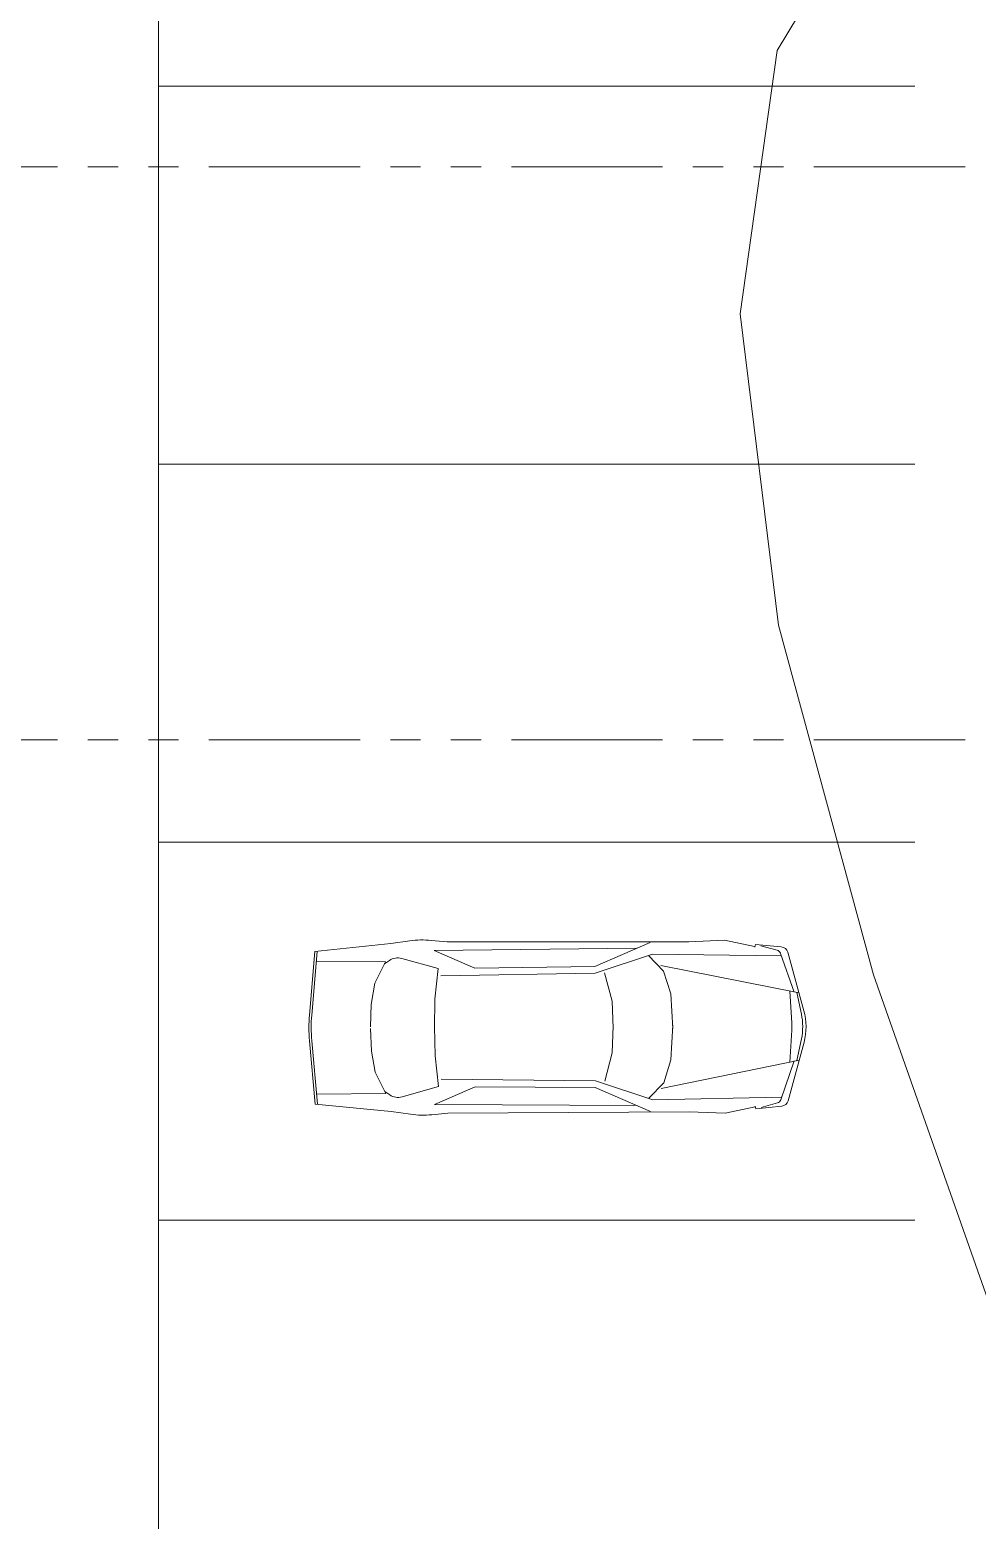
# Model space of a CAD drawing. Header units: millimetres. Extents: x -5316 to 10114, y -10026 to 11025.
# Drawn here: x 5301 to 5927, y 3497 to 4483 of the extents above; entities that cross this region are included whole.
import ezdxf

# ---------------------------------------------------------------- set-up
doc = ezdxf.new("R2010")
doc.units = ezdxf.units.MM
doc.linetypes.add('CENTER2', pattern=[28.575, 19.05, -3.175, 3.175, -3.175])
doc.linetypes.add('PHANTOM', pattern=[2.5, 1.25, -0.25, 0.25, -0.25, 0.25, -0.25])
doc.layers.get('0').update_dxf_attribs({"lineweight": 0})
for name, color, linetype, lineweight in [('1m', 12, 'Continuous', 0), ('AKS', 31, 'CENTER2', 5), ('YOLLAR', 6, 'Continuous', 5)]:
    doc.layers.add(name, color=color, linetype=linetype, lineweight=lineweight)

msp = doc.modelspace()

# ---------------------------------------------------------------- linework, layer by layer
at = {"lineweight": 9}
for p, q in [((5489.14, 3873.33), (5539.4, 3878.46)), ((5489.14, 3873.33), (5539.4, 3878.46)), ((5539.4, 3878.46), (5552.06, 3880.3)), ((5539.4, 3878.46), (5552.06, 3880.3)), ((5566.16, 3880.64), (5576.78, 3879.62)), ((5566.16, 3880.64), (5576.78, 3879.62)), ((5568.01, 3873.89), (5701.92, 3875.41)), ((5568.01, 3873.89), (5701.92, 3875.41)), ((5594.88, 3862.28), (5568.01, 3873.89)), ((5594.88, 3862.28), (5568.01, 3873.89)), ((5576.78, 3879.62), (5736.42, 3879.62)), ((5576.78, 3879.62), (5736.42, 3879.62)), ((5710.8, 3879.32), (5674.25, 3863.26)), ((5710.8, 3879.32), (5674.25, 3863.26)), ((5736.42, 3879.62), (5760.09, 3880.68)), ((5736.42, 3879.62), (5760.09, 3880.68)), ((5760.09, 3880.68), (5779.95, 3876.61)), ((5760.09, 3880.68), (5779.95, 3876.61)), ((5780.04, 3876.17), (5780.48, 3877.99)), ((5780.04, 3876.17), (5780.48, 3877.99)), ((5780.48, 3877.99), (5797.57, 3876.3)), ((5780.48, 3877.99), (5797.57, 3876.3)), ((5794.77, 3874.13), (5783.98, 3877.08)), ((5794.77, 3874.13), (5783.98, 3877.08)), ((5485.62, 3831.25), (5489.14, 3873.33)), ((5485.62, 3831.25), (5489.14, 3873.33)), ((5487.14, 3831.25), (5490.65, 3873.26)), ((5487.14, 3831.25), (5490.65, 3873.26)), ((5535.88, 3866.51), (5490.35, 3866.55)), ((5535.88, 3866.51), (5490.35, 3866.55)), ((5535.88, 3866.51), (5528.84, 3852.25)), ((5535.88, 3866.51), (5528.84, 3852.25)), ((5538.51, 3867.41), (5535.23, 3865.21)), ((5538.51, 3867.41), (5535.23, 3865.21)), ((5570.72, 3862.11), (5546.62, 3868.74)), ((5570.72, 3862.11), (5546.62, 3868.74)), ((5712.33, 3871.51), (5674.47, 3858.95)), ((5712.33, 3871.51), (5674.47, 3858.95)), ((5719.73, 3860.33), (5709.78, 3870.57)), ((5719.73, 3860.33), (5709.78, 3870.57)), ((5797.17, 3870.42), (5712.33, 3871.51)), ((5797.17, 3870.42), (5712.33, 3871.51)), ((5809.45, 3845.93), (5718.01, 3864.1)), ((5809.45, 3845.93), (5718.01, 3864.1)), ((5806, 3846.45), (5797, 3872.05)), ((5806, 3846.45), (5797, 3872.05)), ((5801.83, 3872.72), (5812.54, 3834.1)), ((5801.83, 3872.72), (5812.54, 3834.1)), ((5568.55, 3841.72), (5570.72, 3862.11)), ((5568.55, 3841.72), (5570.72, 3862.11)), ((5674.47, 3858.95), (5572.55, 3857.21)), ((5674.47, 3858.95), (5572.55, 3857.21)), ((5674.25, 3863.26), (5594.88, 3862.28)), ((5674.25, 3863.26), (5594.88, 3862.28)), ((5685.72, 3840.5), (5680.78, 3859.05)), ((5685.72, 3840.5), (5680.78, 3859.05)), ((5724.51, 3845.21), (5719.73, 3860.33)), ((5724.51, 3845.21), (5719.73, 3860.33)), ((5528.84, 3852.25), (5526.46, 3838.3)), ((5528.84, 3852.25), (5526.46, 3838.3)), ((5725.84, 3822.38), (5724.51, 3845.21)), ((5725.84, 3822.38), (5724.51, 3845.21)), ((5804.52, 3826.08), (5803.16, 3847.14)), ((5804.52, 3826.08), (5803.16, 3847.14)), ((5807.76, 3846.24), (5810.87, 3831.93)), ((5807.76, 3846.24), (5810.87, 3831.93)), ((5526.46, 3838.3), (5525.91, 3823.35)), ((5526.46, 3838.3), (5525.91, 3823.35)), ((5568.36, 3822.37), (5568.55, 3841.72)), ((5568.36, 3822.37), (5568.55, 3841.72)), ((5686.49, 3822.47), (5685.72, 3840.5)), ((5686.49, 3822.47), (5685.72, 3840.5)), ((5725.84, 3824.49), (5724.64, 3801.64)), ((5725.84, 3824.49), (5724.64, 3801.64)), ((5526.55, 3807.45), (5525.91, 3822.4)), ((5526.55, 3807.45), (5525.91, 3822.4)), ((5568.35, 3823.62), (5568.65, 3804.26)), ((5568.35, 3823.62), (5568.65, 3804.26)), ((5686.49, 3824.17), (5685.82, 3806.14)), ((5686.49, 3824.17), (5685.82, 3806.14)), ((5804.53, 3821.23), (5803.29, 3800.15)), ((5804.53, 3821.23), (5803.29, 3800.15)), ((5807.89, 3801.09), (5810.91, 3815.41)), ((5807.89, 3801.09), (5810.91, 3815.41)), ((5485.66, 3814.27), (5489.42, 3772.21)), ((5485.66, 3814.27), (5489.42, 3772.21)), ((5487.19, 3814.27), (5490.94, 3772.29)), ((5487.19, 3814.27), (5490.94, 3772.29)), ((5529, 3793.51), (5526.55, 3807.45)), ((5529, 3793.51), (5526.55, 3807.45)), ((5685.82, 3806.14), (5680.98, 3787.56)), ((5685.82, 3806.14), (5680.98, 3787.56)), ((5802.11, 3774.57), (5812.6, 3813.24)), ((5802.11, 3774.57), (5812.6, 3813.24)), ((5568.65, 3804.26), (5570.94, 3783.88)), ((5568.65, 3804.26), (5570.94, 3783.88)), ((5809.57, 3801.4), (5718.24, 3782.72)), ((5809.57, 3801.4), (5718.24, 3782.72)), ((5724.64, 3801.64), (5719.94, 3786.5)), ((5724.64, 3801.64), (5719.94, 3786.5)), ((5806.13, 3800.86), (5797.27, 3775.21)), ((5806.13, 3800.86), (5797.27, 3775.21)), ((5536.12, 3779.29), (5529, 3793.51)), ((5536.12, 3779.29), (5529, 3793.51)), ((5674.67, 3787.63), (5572.74, 3788.8)), ((5674.67, 3787.63), (5572.74, 3788.8)), ((5712.6, 3775.27), (5674.67, 3787.63)), ((5712.6, 3775.27), (5674.67, 3787.63)), ((5719.94, 3786.5), (5710.04, 3776.2)), ((5719.94, 3786.5), (5710.04, 3776.2)), ((5536.12, 3779.29), (5490.6, 3779)), ((5536.12, 3779.29), (5490.6, 3779)), ((5538.76, 3778.4), (5535.47, 3780.59)), ((5538.76, 3778.4), (5535.47, 3780.59)), ((5570.94, 3783.88), (5546.88, 3777.13)), ((5570.94, 3783.88), (5546.88, 3777.13)), ((5595.1, 3783.85), (5568.3, 3772.09)), ((5595.1, 3783.85), (5568.3, 3772.09)), ((5674.48, 3783.31), (5595.1, 3783.85)), ((5674.48, 3783.31), (5595.1, 3783.85)), ((5711.11, 3767.46), (5674.48, 3783.31)), ((5711.11, 3767.46), (5674.48, 3783.31)), ((5797.43, 3776.84), (5712.6, 3775.27)), ((5797.43, 3776.84), (5712.6, 3775.27)), ((5489.42, 3772.21), (5539.71, 3767.36)), ((5489.42, 3772.21), (5539.71, 3767.36)), ((5539.71, 3767.36), (5552.38, 3765.6)), ((5539.71, 3767.36), (5552.38, 3765.6)), ((5566.48, 3765.33), (5577.1, 3766.41)), ((5566.48, 3765.33), (5577.1, 3766.41)), ((5568.3, 3772.09), (5702.21, 3771.32)), ((5568.3, 3772.09), (5702.21, 3771.32)), ((5577.1, 3766.41), (5736.73, 3767.3)), ((5577.1, 3766.41), (5736.73, 3767.3)), ((5736.73, 3767.3), (5760.41, 3766.37)), ((5736.73, 3767.3), (5760.41, 3766.37)), ((5760.41, 3766.37), (5780.25, 3770.56)), ((5760.41, 3766.37), (5780.25, 3770.56)), ((5780.33, 3771), (5780.79, 3769.17)), ((5780.33, 3771), (5780.79, 3769.17)), ((5780.79, 3769.17), (5797.86, 3770.96)), ((5780.79, 3769.17), (5797.86, 3770.96)), ((5795.05, 3773.12), (5784.28, 3770.11)), ((5795.05, 3773.12), (5784.28, 3770.11))]:
    msp.add_line(p, q, dxfattribs=at)
for centre, radius, start, end in [((5560.53, 3821.75), 59.15, 84.53449, 98.2318), ((5560.53, 3821.75), 59.15, 84.53449, 98.2318), ((5793.9, 3870.96), 3.29, 19.37083, 74.67404), ((5793.9, 3870.96), 3.29, 19.37083, 74.67404), ((5797.08, 3871.4), 4.93, 15.49873, 84.35001), ((5797.08, 3871.4), 4.93, 15.49873, 84.35001), ((5544.01, 3859.23), 9.86, 74.62957, 123.89613), ((5544.01, 3859.23), 9.86, 74.62957, 123.89613), ((5583.86, 3823.03), 98.58, 175.21944, 185.10097), ((5583.86, 3823.03), 98.58, 175.21944, 185.10097), ((5585.38, 3823.04), 98.58, 175.21944, 185.10097), ((5585.38, 3823.04), 98.58, 175.21944, 185.10097), ((5765.16, 3823.54), 39.43, 356.63372, 3.68669), ((5765.16, 3823.54), 39.43, 356.63372, 3.68669), ((5772.33, 3823.56), 39.43, 348.06545, 12.25496), ((5772.33, 3823.56), 39.43, 348.06545, 12.25496), ((5774.54, 3823.57), 39.43, 344.82168, 15.49873), ((5774.54, 3823.57), 39.43, 344.82168, 15.49873), ((5544.21, 3786.62), 9.86, 236.42428, 285.69084), ((5544.21, 3786.62), 9.86, 236.42428, 285.69084), ((5794.17, 3776.29), 3.29, 285.64638, 340.94959), ((5794.17, 3776.29), 3.29, 285.64638, 340.94959), ((5560.52, 3824.18), 59.15, 262.08862, 275.78592), ((5560.52, 3824.18), 59.15, 262.08862, 275.78592), ((5797.35, 3775.86), 4.93, 275.9704, 344.82168), ((5797.35, 3775.86), 4.93, 275.9704, 344.82168)]:
    msp.add_arc(centre, radius, start, end, dxfattribs=at)
at = {"layer": '1m', "color": 252, "lineweight": 0, "true_color": 0x939598}
msp.add_lwpolyline([(6304.23, 1806.06), (6329.25, 2040.25), (6330.2, 2283.91), (6300.5, 2538.26), (6236.73, 2803.26), (6148.18, 3073.95), (6047.33, 3344.09), (5946.65, 3607.48), (5858.6, 3857.89), (5795.66, 4089.1), (5770.29, 4294.91), (5794.96, 4469.08), (5878.13, 4607.29), (6012.28, 4712.75), (6185.84, 4790.55), (6387.29, 4845.8), (6605.07, 4883.6), (6827.64, 4909.03), (7043.46, 4927.2), (7240.98, 4943.21), (7411.93, 4960.46), (7561.05, 4975.57), (7696.37, 4983.47)], dxfattribs=at)
at = {"layer": 'AKS', "linetype": 'PHANTOM', "ltscale": 80}
for p, q in [((6519.14, 4392.17), (5113.89, 4392.17)), ((6519.14, 4013.17), (5113.89, 4013.17))]:
    msp.add_line(p, q, dxfattribs=at)
at = {"layer": 'YOLLAR'}
for p, q in [((5385.89, 2945.49), (5385.89, 4695.49)), ((5385.89, 2945.49), (5385.89, 4695.49)), ((5885.89, 4445.49), (5385.89, 4445.49)), ((5885.89, 4445.49), (5385.89, 4445.49)), ((5885.89, 4195.49), (5385.89, 4195.49)), ((5885.89, 4195.49), (5385.89, 4195.49)), ((5885.89, 3945.49), (5385.89, 3945.49)), ((5885.89, 3945.49), (5385.89, 3945.49)), ((5885.89, 3695.49), (5385.89, 3695.49)), ((5885.89, 3695.49), (5385.89, 3695.49))]:
    msp.add_line(p, q, dxfattribs=at)

doc.saveas('drawing.dxf')
